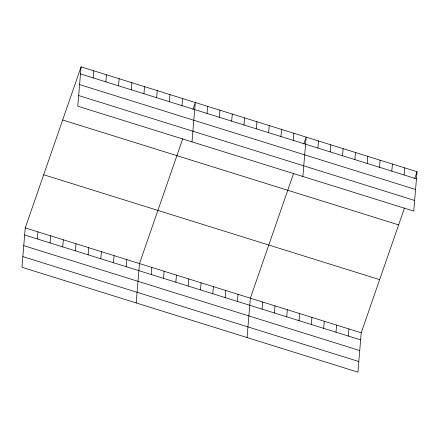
<?xml version="1.0" encoding="UTF-8"?>
<svg xmlns="http://www.w3.org/2000/svg" width="439" height="439" viewBox="0 0 439 439"><rect width="100%" height="100%" fill="white"/><g stroke="black" fill="none" stroke-linecap="round" stroke-linejoin="round"><path stroke-width="0.66" d="M81.078 66.838L77.774 106.205L413.747 211.099L417.05 171.731L81.078 66.838L25.253 227.901L21.95 267.269L357.922 372.162L361.226 332.795L404.478 207.998M37.353 238.959L37.946 231.863M50.046 242.921L50.639 235.825M62.739 246.883L63.331 239.787M75.431 250.845L76.024 243.749M93.172 77.895L93.77 70.8M88.124 254.807L88.716 247.711M105.865 81.857L106.463 74.762M100.816 258.774L101.409 251.673M118.557 85.819L119.156 78.724M113.503 262.736L114.102 255.641M131.25 89.781L131.848 82.686M126.196 266.698L126.794 259.603M143.943 93.743L144.541 86.648M136.183 302.932L139.487 263.565L182.739 138.768M156.635 97.71L157.233 90.61M151.208 274.507L151.806 267.411M169.328 101.672L169.926 94.577M163.527 278.353L164.126 271.258M182.02 105.634L182.619 98.539M175.847 282.2L176.445 275.099M192.002 141.868L195.306 102.501L192.924 109.377M188.166 286.041L188.765 278.946M207.032 113.443L207.625 106.348M200.486 289.888L201.084 282.793M219.352 117.29L219.944 110.194M212.805 293.735L213.398 286.64M231.671 121.137L232.264 114.036M225.125 297.582L225.717 290.486M243.991 124.978L244.583 117.882M237.444 301.428L238.037 294.333M256.305 128.825L256.903 121.729M247.053 337.547L250.356 298.18L293.609 173.383M268.624 132.671L269.222 125.576M262.083 309.122L262.676 302.027M280.944 136.518L281.542 129.423M274.397 312.969L274.995 305.873M293.263 140.365L293.861 133.269M286.716 316.815L287.315 309.72M302.872 176.483L306.181 137.116L303.793 143.992M299.036 320.662L299.634 313.561M317.902 148.058L318.5 140.963M311.355 324.503L311.953 317.408M330.221 151.905L330.819 144.81M323.675 328.35L324.273 321.255M342.541 155.752L343.133 148.656M335.994 332.197L336.592 325.101M354.86 159.598L355.453 152.498M348.314 336.044L348.912 328.948M367.18 163.44L367.772 156.344M379.499 167.286L380.092 160.191M391.818 171.133L392.411 164.038M404.132 174.98L404.731 167.885M414.668 178.607L417.05 171.731M80.48 73.933L416.452 178.827M79.585 84.584L415.557 189.478M78.669 95.554L414.641 200.453M62.656 119.984L398.628 224.883M43.675 174.749L379.647 279.643M25.253 227.901L361.226 332.795M24.661 234.997L360.633 339.89M23.766 245.648L359.739 350.541M22.844 256.617L358.817 361.516"/></g></svg>
